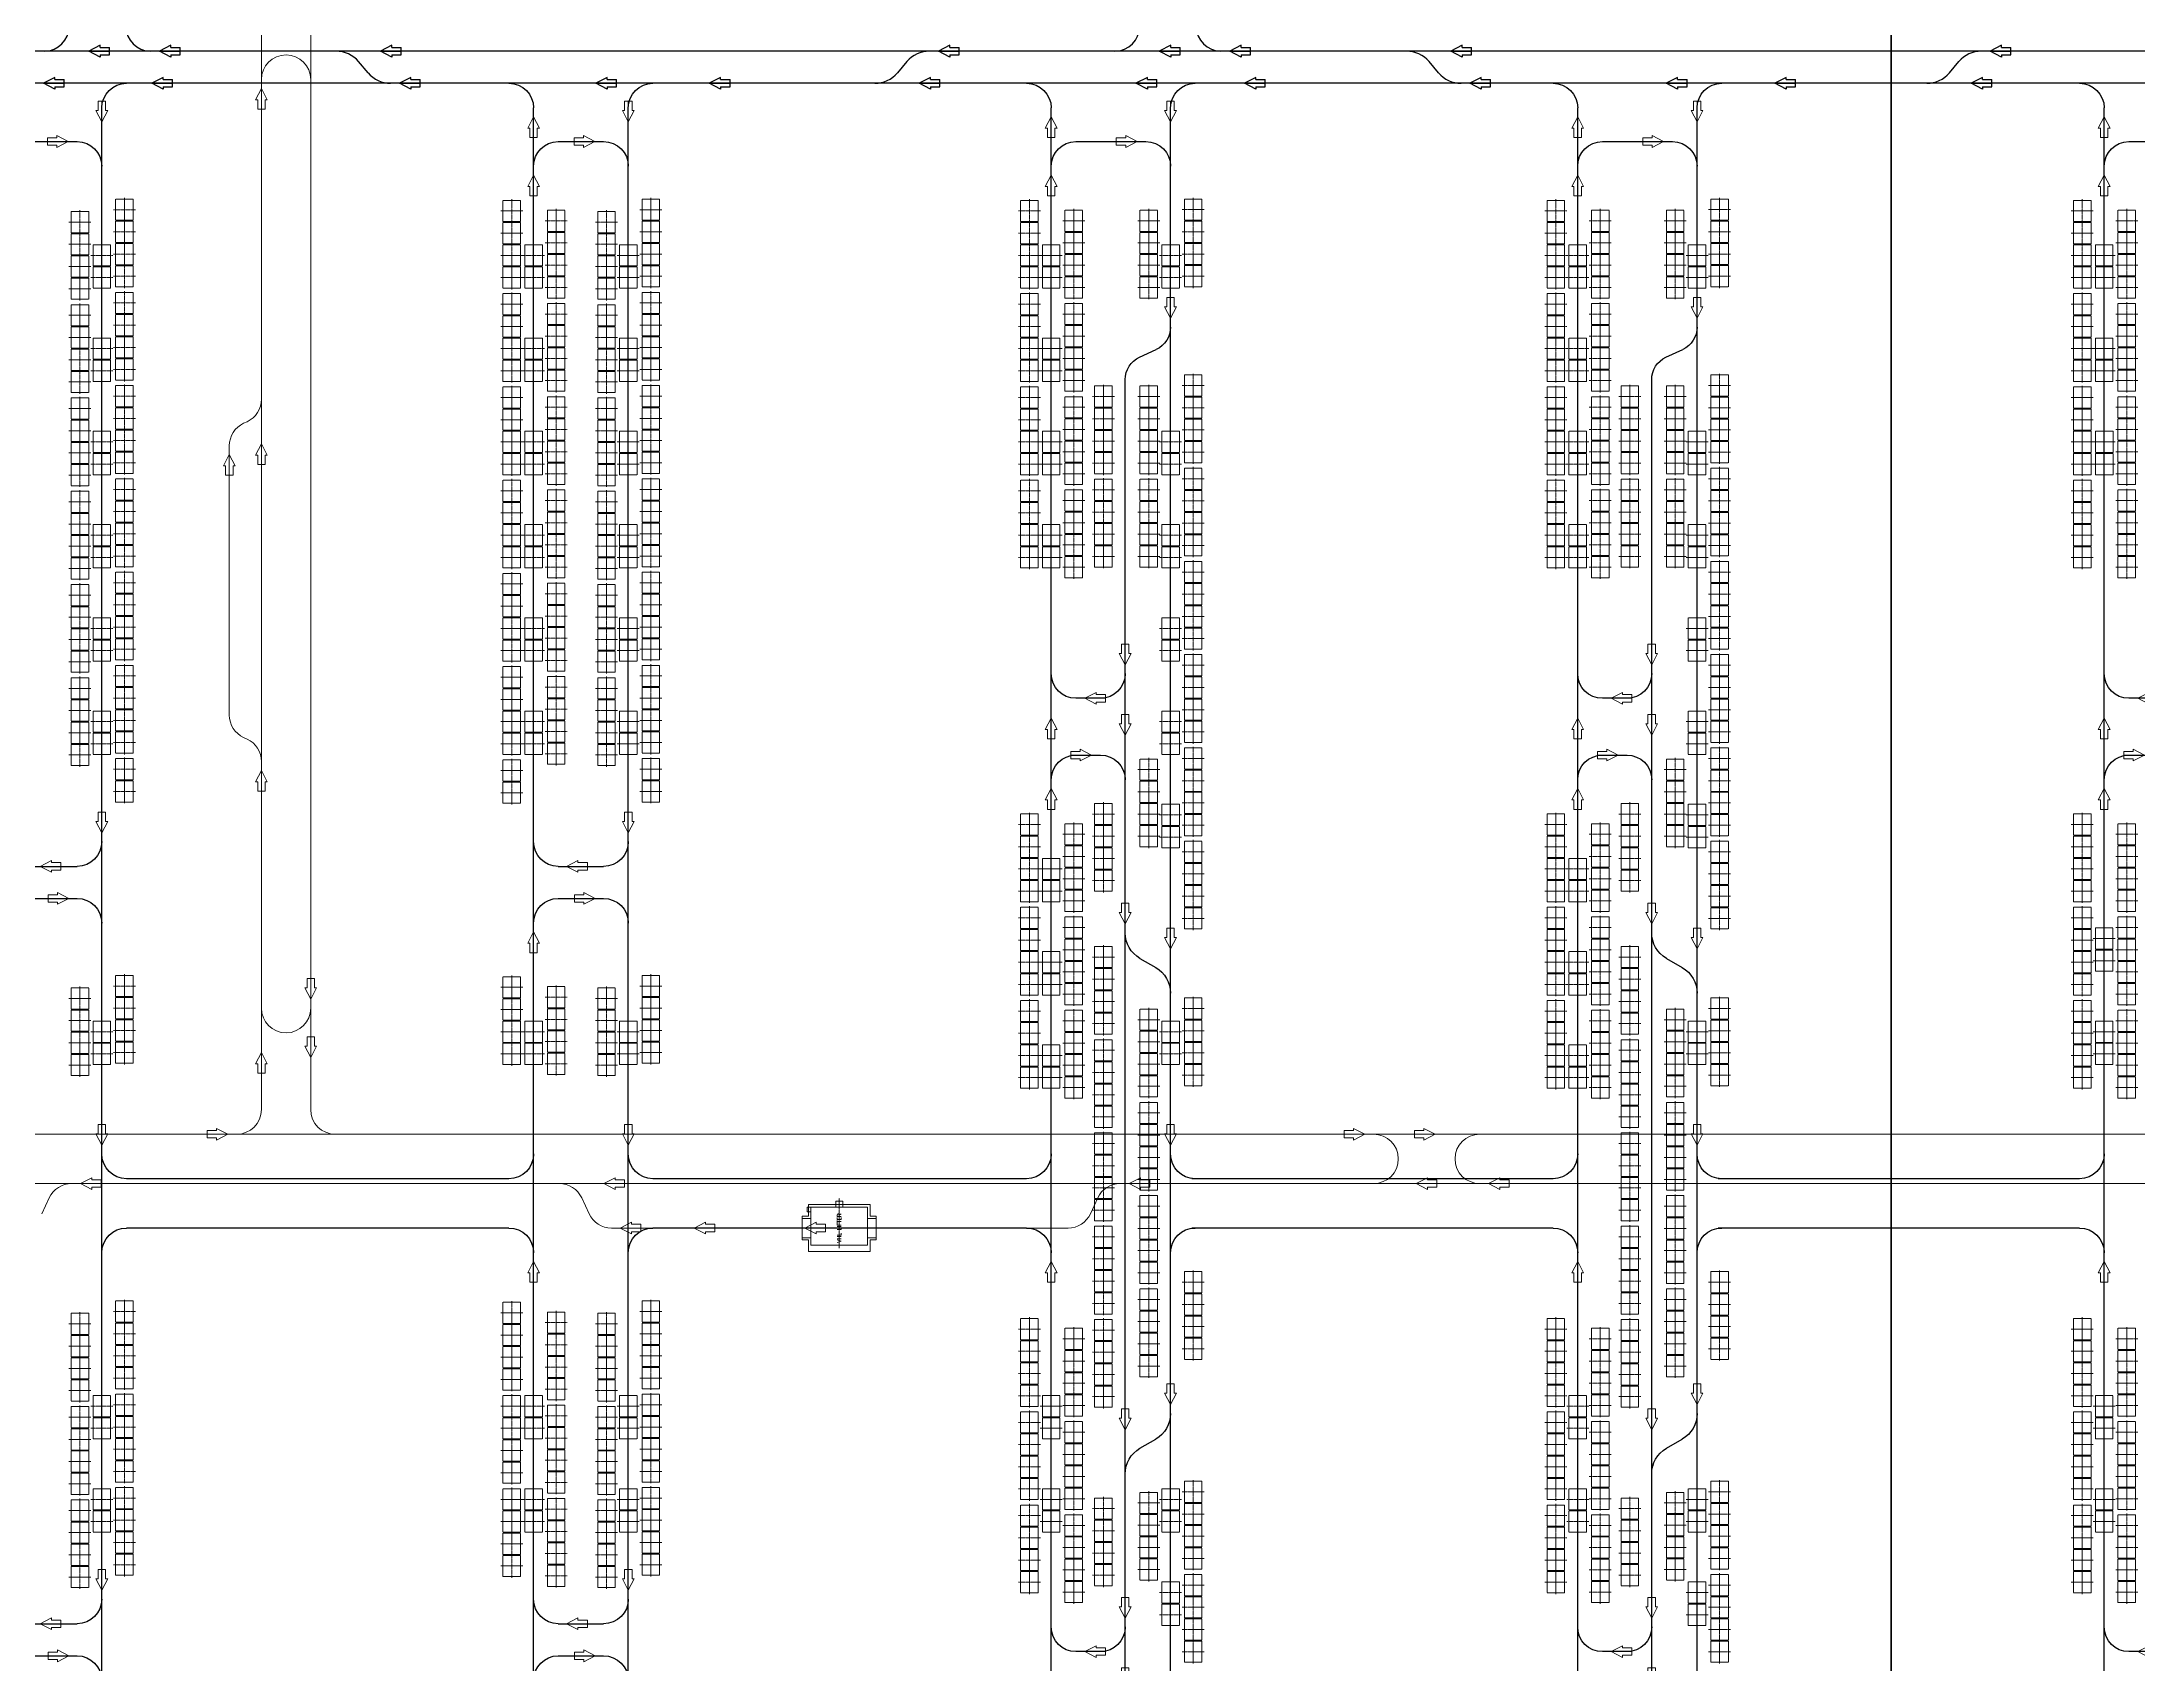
# Model space of a CAD drawing. Header units: millimetres. Extents: x -128 to 670218, y 27186 to 149492.
# Drawn here: x 390149 to 432642, y 46849 to 79724 of the extents above; entities that cross this region are included whole.
import ezdxf
from ezdxf.enums import TextEntityAlignment as Align

# ---------------------------------------------------------------- set-up
doc = ezdxf.new("R2010")
doc.units = ezdxf.units.MM
for name, pattern in [('ACAD_ISO08W100', [36, 24, -3, 6, -3]), ('AM_ISO08W050', [18, 12, -1.5, 3, -1.5]), ('XAT-M16_6F_EQ Layout_20211120$0$ACAD_ISO08W100', [36, 24, -3, 6, -3])]:
    doc.linetypes.add(name, pattern=pattern)
for name, color, linetype, lineweight in [('_CLINE', 4, 'XAT-M16_6F_EQ Layout_20211120$0$ACAD_ISO08W100', 9), ('CL', 4, 'Continuous', 9), ('CLINE', 4, 'ACAD_ISO08W100', 9), ('DIRECT', 40, 'Continuous', 9), ('LINE_EQ', 4, 'AM_ISO08W050', 20), ('LINE_STB', 151, 'Continuous', 30), ('Rail Block(Upper)', 191, 'Continuous', 18), ('Rail_H6022(Upper)', 6, 'Continuous', 18), ('TXT', 3, 'Continuous', 9), ('ZONE', 8, 'Continuous', 9)]:
    doc.layers.add(name, color=color, linetype=linetype, lineweight=lineweight)
doc.layers.add('Rail_H4822(Lower)', color=7, linetype='Continuous')
doc.styles.add('CF-FNT', font='romans.shx', dxfattribs={"width": 0.85, "bigfont": 'bigfont.shx'})

# ---------------------------------------------------------------- blocks, each defined once
blk = doc.blocks.new('*U3')
at = {"color": 0, "linetype": 'ByBlock'}
for p, q in [((-120, -230), (0, 0)), ((0, 0), (0, -420)), ((120, -230), (0, 0)), ((-75, -230), (-120, -230)), ((-75, -230), (-75, -420)), ((75, -420), (-75, -420)), ((75, -230), (75, -420)), ((75, -230), (120, -230))]:
    blk.add_line(p, q, dxfattribs=at)
blk = doc.blocks.new('A$C31676947')
at = {"layer": 'Rail_H4822(Lower)'}
for p, q in [((500, 47250), (500, 500)), ((2420, 47250), (2420, 500)), ((1000, 46570), (1920, 46570)), ((1000, 31870), (1920, 31870)), ((1000, 31220), (1920, 31220)), ((1000, 16520), (1920, 16520)), ((1000, 15870), (1920, 15870)), ((1000, 1180), (1920, 1180))]:
    blk.add_line(p, q, dxfattribs=at)
for centre, start, end in [((0, 47250), 0, 90), ((2920, 47250), 90, 180), ((1000, 46070), 90, 180), ((1920, 46070), 0, 90), ((1000, 32370), 180, 270), ((1920, 32370), 270, 0), ((1000, 30720), 90, 180), ((1920, 30720), 0, 90), ((0, 23700), 270, 0), ((2920, 23700), 180, 270), ((0, 21700), 0, 90), ((2920, 21700), 90, 180), ((1000, 17020), 180, 270), ((1920, 17020), 270, 0), ((1000, 15370), 90, 180), ((1920, 15370), 0, 90), ((1000, 1680), 180, 270), ((1920, 1680), 270, 0), ((0, 500), 270, 0), ((2920, 500), 180, 270)]:
    blk.add_arc(centre, 500, start, end, dxfattribs=at)
at = {"layer": 'DIRECT'}
for p, rotation in [((500, 46970), 180), ((1180, 46570), 89.99999999999999), ((500, 32550), 180), ((500, 23880), 180), ((500, 17200), 180), ((500, 1860), 180), ((1740, 1180), 270), ((500, 680), 180)]:
    blk.add_blockref('*U3', p, dxfattribs=dict(at, rotation=rotation))
for p in [(2420, 47070), (2420, 45890), (2420, 30540), (2420, 21520), (2420, 15190), (2420, 780)]:
    blk.add_blockref('*U3', p, dxfattribs=at)
at = {"layer": 'DIRECT', "lineweight": -2}
for p, rotation in [((1750, 31870), 270), ((1170, 31220), 89.99999999999999), ((1750, 16520), 270), ((1170, 15870), 89.99999999999999)]:
    blk.add_blockref('*U3', p, dxfattribs=dict(at, rotation=rotation))
blk = doc.blocks.new('A$Ca08771bd')
at = {"layer": 'Rail_H4822(Lower)'}
for p, q in [((500, 47250), (500, 500)), ((2920, 47250), (2920, 500)), ((1000, 46570), (2420, 46570)), ((2290, 42199), (2630, 42357)), ((2000, 41745), (2000, 6005)), ((1000, 32935), (1500, 32935)), ((1500, 31785), (1000, 31785)), ((2300, 27664), (2620, 27480)), ((2300, 17736), (2620, 17920)), ((1000, 13615), (1500, 13615)), ((1500, 12465), (1000, 12465)), ((2290, 5552), (2630, 5394)), ((1000, 1180), (2420, 1180))]:
    blk.add_line(p, q, dxfattribs=at)
for centre, radius, start, end in [((0, 47250), 500, 0, 90), ((3420, 47250), 500, 90, 180), ((1000, 46070), 500, 90, 180), ((2420, 46070), 500, 0, 90), ((2420, 42811), 500, 294.8882, 0), ((2500, 41745), 500, 114.8882, 180), ((1000, 33435), 500, 180, 270), ((1500, 33435), 500, 270, 0), ((1000, 31285), 500, 90, 180), ((1500, 31285), 500, 0, 90), ((2600, 28184), 600, 180, 240), ((2320, 26960), 600, 0, 60), ((0, 23700), 500, 270, 0), ((3420, 23700), 500, 180, 270), ((0, 21700), 500, 0, 90), ((3420, 21700), 500, 90, 180), ((2320, 18440), 600, 300, 0), ((2600, 17216), 600, 120, 180), ((1000, 14115), 500, 180, 270), ((1500, 14115), 500, 270, 0), ((1000, 11965), 500, 90, 180), ((1500, 11965), 500, 0, 90), ((2500, 6005), 500, 180, 245.1118), ((2420, 4940), 500, 0, 65.1118), ((1000, 1680), 500, 180, 270), ((2420, 1680), 500, 270, 0), ((0, 500), 500, 270, 0), ((3420, 500), 500, 180, 270)]:
    blk.add_arc(centre, radius, start, end, dxfattribs=at)
at = {"layer": 'DIRECT'}
for p, rotation in [((500, 46970), 180), ((1180, 46570), 90), ((500, 33615), 180), ((1320, 32935), 270), ((500, 32185), 180), ((1180, 31785), 90), ((500, 23880), 180), ((500, 14295), 180), ((1320, 13615), 270), ((500, 12865), 180), ((1180, 12465), 90), ((500, 1860), 180), ((2240, 1180), 270), ((500, 680), 180)]:
    blk.add_blockref('*U3', p, dxfattribs=dict(at, rotation=rotation))
for p in [(2920, 47070), (2920, 45890), (2920, 41911), (2000, 32535), (2000, 31105), (2920, 21520), (2000, 13215), (2000, 11785), (2920, 780)]:
    blk.add_blockref('*U3', p, dxfattribs=at)
at = {"layer": 'DIRECT', "lineweight": -2}
for p in [(2000, 27287), (2920, 26780), (2920, 17543), (2000, 17036), (2920, 4760)]:
    blk.add_blockref('*U3', p, dxfattribs=at)
blk = doc.blocks.new('*U34')
at = {"color": 0, "linetype": 'ByBlock'}
for p, q in [((-120, -230), (0, 0)), ((0, 0), (0, -420)), ((120, -230), (0, 0)), ((-75, -230), (-120, -230)), ((-75, -230), (-75, -420)), ((75, -420), (-75, -420)), ((75, -230), (75, -420)), ((75, -230), (120, -230))]:
    blk.add_line(p, q, dxfattribs=at)
blk = doc.blocks.new('*U218')
at = {"color": 0, "linetype": 'ByBlock'}
for p, q in [((-120, -230), (0, 0)), ((0, 0), (0, -420)), ((120, -230), (0, 0)), ((-75, -230), (-120, -230)), ((-75, -230), (-75, -420)), ((75, -420), (-75, -420)), ((75, -230), (75, -420)), ((75, -230), (120, -230))]:
    blk.add_line(p, q, dxfattribs=at)
blk = doc.blocks.new('*U142')
at = {"color": 0, "linetype": 'ByBlock'}
for p, q in [((-120, -230), (0, 0)), ((0, 0), (0, -420)), ((120, -230), (0, 0)), ((-75, -230), (-120, -230)), ((-75, -230), (-75, -420)), ((75, -420), (-75, -420)), ((75, -230), (75, -420)), ((75, -230), (120, -230))]:
    blk.add_line(p, q, dxfattribs=at)
blk = doc.blocks.new('*U143')
at = {"color": 0, "linetype": 'ByBlock'}
for p, q in [((-120, -230), (0, 0)), ((0, 0), (0, -420)), ((120, -230), (0, 0)), ((-75, -230), (-120, -230)), ((-75, -230), (-75, -420)), ((75, -420), (-75, -420)), ((75, -230), (75, -420)), ((75, -230), (120, -230))]:
    blk.add_line(p, q, dxfattribs=at)
blk = doc.blocks.new('*U144')
at = {"color": 0, "linetype": 'ByBlock'}
for p, q in [((-120, -230), (0, 0)), ((0, 0), (0, -420)), ((120, -230), (0, 0)), ((-75, -230), (-120, -230)), ((-75, -230), (-75, -420)), ((75, -420), (-75, -420)), ((75, -230), (75, -420)), ((75, -230), (120, -230))]:
    blk.add_line(p, q, dxfattribs=at)
blk = doc.blocks.new('*U145')
at = {"color": 0, "linetype": 'ByBlock'}
for p, q in [((-120, -230), (0, 0)), ((0, 0), (0, -420)), ((120, -230), (0, 0)), ((-75, -230), (-120, -230)), ((-75, -230), (-75, -420)), ((75, -420), (-75, -420)), ((75, -230), (75, -420)), ((75, -230), (120, -230))]:
    blk.add_line(p, q, dxfattribs=at)
blk = doc.blocks.new('*U129')
at = {"color": 0, "linetype": 'ByBlock'}
for p, q in [((-120, -230), (0, 0)), ((0, 0), (0, -420)), ((120, -230), (0, 0)), ((-75, -230), (-120, -230)), ((-75, -230), (-75, -420)), ((75, -420), (-75, -420)), ((75, -230), (75, -420)), ((75, -230), (120, -230))]:
    blk.add_line(p, q, dxfattribs=at)
blk = doc.blocks.new('*U130')
at = {"color": 0, "linetype": 'ByBlock'}
for p, q in [((-120, -230), (0, 0)), ((0, 0), (0, -420)), ((120, -230), (0, 0)), ((-75, -230), (-120, -230)), ((-75, -230), (-75, -420)), ((75, -420), (-75, -420)), ((75, -230), (75, -420)), ((75, -230), (120, -230))]:
    blk.add_line(p, q, dxfattribs=at)
blk = doc.blocks.new('*U108')
at = {"color": 0, "linetype": 'ByBlock'}
for p, q in [((-120, -230), (0, 0)), ((0, 0), (0, -420)), ((120, -230), (0, 0)), ((-75, -230), (-120, -230)), ((-75, -230), (-75, -420)), ((75, -420), (-75, -420)), ((75, -230), (75, -420)), ((75, -230), (120, -230))]:
    blk.add_line(p, q, dxfattribs=at)
blk = doc.blocks.new('*U109')
at = {"color": 0, "linetype": 'ByBlock'}
for p, q in [((-120, -230), (0, 0)), ((0, 0), (0, -420)), ((120, -230), (0, 0)), ((-75, -230), (-120, -230)), ((-75, -230), (-75, -420)), ((75, -420), (-75, -420)), ((75, -230), (75, -420)), ((75, -230), (120, -230))]:
    blk.add_line(p, q, dxfattribs=at)
blk = doc.blocks.new('*U557')
at = {"color": 0, "linetype": 'ByBlock'}
for p, q in [((-120, -230), (0, 0)), ((0, 0), (0, -420)), ((120, -230), (0, 0)), ((-75, -230), (-120, -230)), ((-75, -230), (-75, -420)), ((75, -420), (-75, -420)), ((75, -230), (75, -420)), ((75, -230), (120, -230))]:
    blk.add_line(p, q, dxfattribs=at)
blk = doc.blocks.new('*U478')
at = {"color": 0, "linetype": 'ByBlock'}
for p, q in [((-120, -230), (0, 0)), ((0, 0), (0, -420)), ((120, -230), (0, 0)), ((-75, -230), (-120, -230)), ((-75, -230), (-75, -420)), ((75, -420), (-75, -420)), ((75, -230), (75, -420)), ((75, -230), (120, -230))]:
    blk.add_line(p, q, dxfattribs=at)
blk = doc.blocks.new('*U683')
at = {"color": 0, "linetype": 'ByBlock'}
for p, q in [((-120, -230), (0, 0)), ((0, 0), (0, -420)), ((120, -230), (0, 0)), ((-75, -230), (-120, -230)), ((-75, -230), (-75, -420)), ((75, -420), (-75, -420)), ((75, -230), (75, -420)), ((75, -230), (120, -230))]:
    blk.add_line(p, q, dxfattribs=at)
blk = doc.blocks.new('*U684')
at = {"color": 0, "linetype": 'ByBlock'}
for p, q in [((-120, -230), (0, 0)), ((0, 0), (0, -420)), ((120, -230), (0, 0)), ((-75, -230), (-120, -230)), ((-75, -230), (-75, -420)), ((75, -420), (-75, -420)), ((75, -230), (75, -420)), ((75, -230), (120, -230))]:
    blk.add_line(p, q, dxfattribs=at)
blk = doc.blocks.new('*U685')
at = {"color": 0, "linetype": 'ByBlock'}
for p, q in [((-120, -230), (0, 0)), ((0, 0), (0, -420)), ((120, -230), (0, 0)), ((-75, -230), (-120, -230)), ((-75, -230), (-75, -420)), ((75, -420), (-75, -420)), ((75, -230), (75, -420)), ((75, -230), (120, -230))]:
    blk.add_line(p, q, dxfattribs=at)
blk = doc.blocks.new('*U686')
at = {"color": 0, "linetype": 'ByBlock'}
for p, q in [((-120, -230), (0, 0)), ((0, 0), (0, -420)), ((120, -230), (0, 0)), ((-75, -230), (-120, -230)), ((-75, -230), (-75, -420)), ((75, -420), (-75, -420)), ((75, -230), (75, -420)), ((75, -230), (120, -230))]:
    blk.add_line(p, q, dxfattribs=at)
blk = doc.blocks.new('*U290')
at = {"color": 0, "linetype": 'ByBlock'}
for p, q in [((-120, -230), (0, 0)), ((0, 0), (0, -420)), ((120, -230), (0, 0)), ((-75, -230), (-120, -230)), ((-75, -230), (-75, -420)), ((75, -420), (-75, -420)), ((75, -230), (75, -420)), ((75, -230), (120, -230))]:
    blk.add_line(p, q, dxfattribs=at)
blk = doc.blocks.new('*U291')
at = {"color": 0, "linetype": 'ByBlock'}
for p, q in [((-120, -230), (0, 0)), ((0, 0), (0, -420)), ((120, -230), (0, 0)), ((-75, -230), (-120, -230)), ((-75, -230), (-75, -420)), ((75, -420), (-75, -420)), ((75, -230), (75, -420)), ((75, -230), (120, -230))]:
    blk.add_line(p, q, dxfattribs=at)
blk = doc.blocks.new('*U292')
at = {"color": 0, "linetype": 'ByBlock'}
for p, q in [((-120, -230), (0, 0)), ((0, 0), (0, -420)), ((120, -230), (0, 0)), ((-75, -230), (-120, -230)), ((-75, -230), (-75, -420)), ((75, -420), (-75, -420)), ((75, -230), (75, -420)), ((75, -230), (120, -230))]:
    blk.add_line(p, q, dxfattribs=at)
blk = doc.blocks.new('*U293')
at = {"color": 0, "linetype": 'ByBlock'}
for p, q in [((-120, -230), (0, 0)), ((0, 0), (0, -420)), ((120, -230), (0, 0)), ((-75, -230), (-120, -230)), ((-75, -230), (-75, -420)), ((75, -420), (-75, -420)), ((75, -230), (75, -420)), ((75, -230), (120, -230))]:
    blk.add_line(p, q, dxfattribs=at)
blk = doc.blocks.new('EG-TR_ARW_1-2')
at = {"color": 0, "linetype": 'ByBlock'}
for p, q in [((-120, -230), (0, 0)), ((0, 0), (0, -420)), ((120, -230), (0, 0)), ((-75, -230), (-120, -230)), ((-75, -230), (-75, -420)), ((75, -420), (-75, -420)), ((75, -230), (75, -420)), ((75, -230), (120, -230))]:
    blk.add_line(p, q, dxfattribs=at)
blk = doc.blocks.new('A$C90e8e326')
at = {"layer": 'Rail_H6022(Upper)'}
for p, q in [((393560, 75000), (393560, 28750)), ((394560, 75000), (394560, 28750)), ((393200, 42659), (393271, 42691)), ((392910, 36745), (392910, 42205)), ((393200, 36291), (393271, 36259)), ((342241, 28250), (660086, 28250)), ((341241, 27250), (597147, 27250)), ((389259, 26960), (389110, 26640)), ((400203, 26640), (400054, 26960)), ((410366, 26640), (410515, 26960)), ((400656, 26350), (409913, 26350))]:
    blk.add_line(p, q, dxfattribs=at)
for centre, start, end in [((394060, 49625), 0, 180), ((393060, 43145), 294.8882, 0), ((393410, 42205), 114.8882, 180), ((393410, 36745), 180, 245.1118), ((393060, 35805), 0, 65.1118), ((394060, 30805), 180, 0), ((393060, 28750), 270, 0), ((395060, 28750), 180, 270), ((416107, 27750), 270, 90), ((418257, 27750), 90, 270), ((389713, 26750), 90, 155.1118), ((399600, 26750), 24.8882, 90), ((410969, 26750), 90, 155.1118), ((400656, 26850), 204.8882, 270), ((409913, 26850), 270, 335.1118)]:
    blk.add_arc(centre, 500, start, end, dxfattribs=at)
at = {"layer": 'Rail_H6022(Upper)', "xscale": -1}
for p in [(393560, 49445), (393560, 42245), (392910, 42025), (393560, 35625), (393560, 29905)]:
    blk.add_blockref('EG-TR_ARW_1-2', p, dxfattribs=at)
at = {"layer": 'Rail_H6022(Upper)'}
for p, xscale, rotation in [((394560, 30985), -1, 180), ((394560, 29805), -1, 180), ((392880, 28250), -1, 270), ((415927, 28250), -1, 270), ((417357, 28250), -1, 270), ((400500, 27250), -1.000000000000001, 90), ((416967, 27250), -1.000000000000001, 90), ((418437, 27250), -1.000000000000001, 90), ((400832, 26350), -1.000000000000001, 90)]:
    blk.add_blockref('EG-TR_ARW_1-2', p, dxfattribs=dict(at, xscale=xscale, rotation=rotation))
at = {"layer": 'Rail_H6022(Upper)', "lineweight": -2, "xscale": -1.000000000000001, "rotation": 90}
for p in [(389893, 27250), (411149, 27250), (402332, 26350)]:
    blk.add_blockref('EG-TR_ARW_1-2', p, dxfattribs=at)
blk = doc.blocks.new('*U825')
at = {"color": 0, "linetype": 'ByBlock', "lineweight": -2}
for points in [[(-350, -575), (-350, 575), (425, 575), (425, -575)], [(196, 575), (196, 750), (-196, 750), (-196, 575)], [(545, -72), (545, 72), (425, 72), (425, -72)], [(196, -750), (196, -575), (-196, -575), (-196, -750)]]:
    blk.add_lwpolyline(points, close=True, dxfattribs=at)
at = {"color": 0}
blk.add_lwpolyline([(325, 650), (325, 575), (425, 575), (425, 650)], close=True, dxfattribs=at)
at = {"layer": 'CL'}
blk.add_line((0, 750), (0, -750), dxfattribs=at)
at = {"layer": 'CLINE'}
blk.add_line((-411, 0), (604, 0), dxfattribs=at)
at = {"layer": 'ZONE'}
for p, q in [((-240, 625), (-475, 625)), ((-475, 625), (-475, -625)), ((-240, 625), (-240, 750)), ((-240, 750), (240, 750)), ((240, 750), (240, 625)), ((240, 625), (475, 625)), ((475, 625), (475, -625)), ((-475, -625), (-240, -625)), ((-240, -625), (-240, -750)), ((-240, -750), (240, -750)), ((240, -750), (240, -625)), ((475, -625), (240, -625))]:
    blk.add_line(p, q, dxfattribs=at)
at = {"layer": 'DIRECT', "lineweight": -2}
blk.add_blockref('EG-TR_ARW_1-2', (0, 700), dxfattribs=at)
at = {"layer": 'TXT', "style": 'CF-FNT', "flags": 8}
blk.add_attdef('UNITID', text='', height=80, dxfattribs=at).set_placement((0, 0), align=Align.MIDDLE_CENTER)
blk = doc.blocks.new('XAT-M16_6F_EQ Layout_20211120$0$EG-12_FOUP_(01)-pv')
at = {"layer": '_CLINE'}
for p, q in [((0, 211), (0, -235)), ((-239, -12), (239, -12))]:
    blk.add_line(p, q, dxfattribs=at)
at = {"layer": 'LINE_EQ'}
blk.add_lwpolyline([(-215, 166), (-215, -190), (215, -190), (215, 166)], close=True, dxfattribs=at)
blk = doc.blocks.new('A$Cb83e1a90')
at = {"rotation": 89.99999999999999}
for p in [(-955, -909), (-955, -1359), (-955, -1809), (-955, -2259)]:
    blk.add_blockref('XAT-M16_6F_EQ Layout_20211120$0$EG-12_FOUP_(01)-pv', p, dxfattribs=at)
blk = doc.blocks.new('A$Ca79c4620')
at = {"rotation": 89.99999999999999}
for p in [(945, -882), (945, -1332), (945, -1782), (945, -2232)]:
    blk.add_blockref('XAT-M16_6F_EQ Layout_20211120$0$EG-12_FOUP_(01)-pv', p, dxfattribs=at)

msp = doc.modelspace()

# ---------------------------------------------------------------- linework, layer by layer
for points in [[(341182, 79986), (427640, 79986), (427640, 27186), (341182, 27186)], [(427640, 79986), (449374, 79986), (449374, 27186), (427640, 27186)]]:
    msp.add_lwpolyline(points, close=True)
at = {"layer": 'Rail_H4822(Lower)'}
for p, q in [((411771, 79536), (326175, 79536)), ((661675, 79536), (411771, 79536)), ((396761, 79098), (396569, 79325)), ((407683, 79325), (407492, 79098)), ((418460, 79098), (418269, 79325)), ((428816, 79098), (429008, 79325)), ((411298, 78886), (337538, 78886)), ((667391, 78886), (411298, 78886)), ((399616, 56686), (391863, 56686)), ((410109, 56686), (402536, 56686)), ((420782, 56686), (413459, 56686)), ((431455, 56686), (424132, 56686)), ((399616, 55686), (391863, 55686)), ((410109, 55686), (402536, 55686)), ((420782, 55686), (413459, 55686)), ((431455, 55686), (424132, 55686))]:
    msp.add_line(p, q, dxfattribs=at)
for centre, radius, start, end in [((390201, 80036), 500, 270, 90), ((392351, 80036), 500, 90, 270), ((411901, 80036), 500, 270, 90), ((414051, 80036), 500, 90, 270), ((396111, 78936), 600, 40.3016, 90), ((408141, 78936), 600, 90, 139.6984), ((417811, 78936), 600, 40.3016, 90), ((429466, 78936), 600, 90, 139.6984), ((397218, 79486), 600, 220.3016, 270), ((407034, 79486), 600, 270, 319.6984), ((418918, 79486), 600, 220.3016, 270), ((428359, 79486), 600, 270, 319.6984)]:
    msp.add_arc(centre, radius, start, end, dxfattribs=at)

# ---------------------------------------------------------------- block references
at = {"layer": 'LINE_EQ', "rotation": 89.99999999999999}
for p in [(391351, 75398), (400104, 75398), (402024, 75398), (410597, 75398), (413017, 75398), (421270, 75398), (423690, 75398), (431943, 75398), (391351, 74948), (400104, 74948), (402024, 74948), (410597, 74948), (413017, 74948), (421270, 74948), (423690, 74948), (431943, 74948), (391351, 73508), (400104, 73508), (402024, 73508), (410597, 73508), (421270, 73508), (431943, 73508), (391351, 73058), (400104, 73058), (402024, 73058), (410597, 73058), (421270, 73058), (431943, 73058), (391351, 71618), (400104, 71618), (402024, 71618), (410597, 71618), (413017, 71618), (421270, 71618), (423690, 71618), (431946, 71618), (391351, 71168), (400104, 71168), (402024, 71168), (410597, 71168), (413017, 71168), (421270, 71168), (423690, 71168), (431946, 71168), (391351, 69728), (400104, 69728), (402024, 69728), (410597, 69728), (413017, 69728), (421270, 69728), (423690, 69728), (391351, 69278), (400104, 69278), (402024, 69278), (410597, 69278), (413017, 69278), (421270, 69278), (423690, 69278), (391351, 67838), (400104, 67838), (402024, 67838), (413017, 67838), (423690, 67838), (391351, 67388), (400104, 67388), (402024, 67388), (413017, 67388), (423690, 67388), (391351, 65948), (400104, 65948), (402024, 65948), (413017, 65948), (423690, 65948), (391351, 65498), (400104, 65498), (402024, 65498), (413017, 65498), (423690, 65498), (413017, 64058), (423690, 64058), (413017, 63608), (423690, 63608), (410597, 62963), (421270, 62963), (410597, 62513), (421270, 62513), (431943, 61554), (410597, 61073), (421270, 61073), (431943, 61104), (410597, 60623), (421270, 60623), (391351, 59664), (400104, 59664), (402024, 59664), (413017, 59664), (423690, 59664), (431943, 59664), (391351, 59214), (400104, 59214), (402024, 59214), (410597, 59183), (413017, 59214), (421270, 59183), (423690, 59214), (431943, 59214), (410597, 58733), (421270, 58733), (391351, 52077), (400104, 52077), (402024, 52077), (410597, 52077), (421270, 52077), (431943, 52077), (391351, 51627), (400104, 51627), (402024, 51627), (410597, 51627), (421270, 51627), (431943, 51627), (391351, 50187), (400104, 50187), (402024, 50187), (410597, 50187), (413017, 50187), (421270, 50187), (423690, 50187), (431943, 50187), (391351, 49737), (400104, 49737), (402024, 49737), (410597, 49737), (413017, 49737), (421270, 49737), (423690, 49737), (431943, 49737), (413017, 48297), (423690, 48297), (413017, 47847), (423690, 47847)]:
    msp.add_blockref('XAT-M16_6F_EQ Layout_20211120$0$EG-12_FOUP_(01)-pv', p, dxfattribs=at)
at = {"layer": 'LINE_STB', "rotation": 89.99999999999999}
for p in [(391808, 76324), (399661, 76298), (402481, 76324), (390908, 76073), (391808, 75874), (399661, 75848), (400561, 76099), (401581, 76073), (402481, 75874), (411054, 76099), (421727, 76099), (432400, 76099), (390908, 75623), (391808, 75424), (400561, 75649), (401581, 75623), (402481, 75424), (411054, 75649), (421727, 75649), (432400, 75649), (390908, 75173), (391808, 74974), (399661, 75398), (400561, 75199), (401581, 75173), (402481, 74974), (411054, 75199), (421727, 75199), (432400, 75199), (390908, 74723), (399661, 74948), (400561, 74749), (401581, 74723), (411054, 74749), (421727, 74749), (432400, 74749), (390908, 74183), (391808, 74434), (399661, 74408), (400561, 74209), (401581, 74183), (402481, 74434), (411054, 74209), (421727, 74209), (432400, 74209), (390908, 73733), (391808, 73984), (399661, 73958), (400561, 73759), (401581, 73733), (402481, 73984), (411054, 73759), (421727, 73759), (432400, 73759), (390908, 73283), (391808, 73534), (399661, 73508), (400561, 73309), (401581, 73283), (402481, 73534), (411054, 73309), (421727, 73309), (432400, 73309), (391808, 73084), (399661, 73058), (400561, 72859), (402481, 73084), (411054, 72859), (421727, 72859), (432400, 72859), (390908, 72833), (391808, 72544), (399661, 72518), (401581, 72833), (402481, 72544), (390908, 72293), (391808, 72094), (399661, 72068), (400561, 72319), (401581, 72293), (402481, 72094), (411054, 72319), (421727, 72319), (432400, 72319), (390908, 71843), (391808, 71644), (399661, 71618), (400561, 71869), (401581, 71843), (402481, 71644), (411054, 71869), (421727, 71869), (432400, 71869), (390908, 71393), (391808, 71194), (399661, 71168), (400561, 71419), (401581, 71393), (402481, 71194), (411054, 71419), (421727, 71419), (432400, 71419), (390908, 70943), (400561, 70969), (401581, 70943), (411054, 70969), (421727, 70969), (432400, 70969), (390908, 70403), (391808, 70654), (399661, 70628), (400561, 70429), (401581, 70403), (402481, 70654), (411054, 70429), (421727, 70429), (432400, 70429), (390908, 69953), (391808, 70204), (399661, 70178), (400561, 69979), (401581, 69953), (402481, 70204), (411054, 69979), (421727, 69979), (432400, 69979), (390908, 69503), (391808, 69754), (399661, 69728), (400561, 69529), (401581, 69503), (402481, 69754), (411054, 69529), (421727, 69529), (432400, 69529), (390908, 69053), (391808, 69304), (399661, 69278), (400561, 69079), (401581, 69053), (402481, 69304), (411054, 69079), (421727, 69079), (432400, 69079), (391808, 68764), (399661, 68738), (402481, 68764), (390908, 68513), (391808, 68314), (399661, 68288), (400561, 68539), (401581, 68513), (402481, 68314), (390908, 68063), (391808, 67864), (399661, 67838), (400561, 68089), (401581, 68063), (402481, 67864), (390908, 67613), (391808, 67414), (399661, 67388), (400561, 67639), (401581, 67613), (402481, 67414), (390908, 67163), (400561, 67189), (401581, 67163), (390908, 66623), (391808, 66874), (399661, 66848), (400561, 66649), (401581, 66623), (402481, 66874), (390908, 66173), (391808, 66424), (399661, 66398), (400561, 66199), (401581, 66173), (402481, 66424), (390908, 65723), (391808, 65974), (399661, 65948), (400561, 65749), (401581, 65723), (402481, 65974), (390908, 65273), (391808, 65524), (399661, 65498), (400561, 65299), (401581, 65273), (402481, 65524), (391808, 64984), (399661, 64958), (402481, 64984), (391808, 64534), (399661, 64508), (402481, 64534), (411054, 63665), (421727, 63665), (432400, 63665), (411054, 63215), (421727, 63215), (432400, 63215), (411054, 62765), (421727, 62765), (432400, 62765), (411054, 62315), (421727, 62315), (432400, 62315), (411054, 61775), (421727, 61775), (432400, 61775), (411054, 61325), (421727, 61325), (432400, 61325), (391808, 60590), (399661, 60564), (402481, 60590), (411054, 60875), (421727, 60875), (432400, 60875), (390908, 60339), (391808, 60140), (399661, 60114), (400561, 60365), (401581, 60339), (402481, 60140), (411054, 60425), (421727, 60425), (432400, 60425), (390908, 59889), (391808, 59690), (400561, 59915), (401581, 59889), (402481, 59690), (411054, 59885), (421727, 59885), (432400, 59885), (390908, 59439), (399661, 59664), (400561, 59465), (401581, 59439), (411054, 59435), (421727, 59435), (432400, 59435), (390908, 58989), (391808, 59240), (399661, 59214), (400561, 59015), (401581, 58989), (402481, 59240), (411054, 58985), (421727, 58985), (432400, 58985), (411054, 58535), (421727, 58535), (432400, 58535), (390908, 53742), (391808, 53993), (399661, 53967), (400561, 53768), (401581, 53742), (402481, 53993), (391808, 53543), (399661, 53517), (400561, 53318), (402481, 53543), (411054, 53439), (421727, 53439), (432400, 53439), (390908, 53292), (391808, 53093), (399661, 53067), (401581, 53292), (402481, 53093), (411054, 52989), (421727, 52989), (432400, 52989), (390908, 52842), (391808, 52643), (399661, 52617), (400561, 52868), (401581, 52842), (402481, 52643), (411054, 52539), (421727, 52539), (432400, 52539), (390908, 52392), (391808, 52103), (399661, 52077), (400561, 52418), (401581, 52392), (402481, 52103), (411054, 52089), (421727, 52089), (432400, 52089), (390908, 51852), (391808, 51653), (399661, 51627), (400561, 51878), (401581, 51852), (402481, 51653), (390908, 51402), (391808, 51203), (400561, 51428), (401581, 51402), (402481, 51203), (411054, 51549), (421727, 51549), (432400, 51549), (390908, 50952), (391808, 50753), (399661, 51177), (400561, 50978), (401581, 50952), (402481, 50753), (411054, 51099), (421727, 51099), (432400, 51099), (390908, 50502), (399661, 50727), (400561, 50528), (401581, 50502), (411054, 50649), (421727, 50649), (432400, 50649), (390908, 49962), (391808, 50213), (399661, 50187), (400561, 49988), (401581, 49962), (402481, 50213), (411054, 50199), (421727, 50199), (432400, 50199), (390908, 49512), (391808, 49763), (399661, 49737), (400561, 49538), (401581, 49512), (402481, 49763), (411054, 49659), (421727, 49659), (432400, 49659), (390908, 49062), (391808, 49313), (399661, 49287), (400561, 49088), (401581, 49062), (402481, 49313), (411054, 49209), (421727, 49209), (432400, 49209), (391808, 48863), (399661, 48837), (400561, 48638), (402481, 48863), (411054, 48759), (421727, 48759), (432400, 48759), (390908, 48612), (401581, 48612), (411054, 48309), (421727, 48309), (432400, 48309)]:
    msp.add_blockref('XAT-M16_6F_EQ Layout_20211120$0$EG-12_FOUP_(01)-pv', p, dxfattribs=at)
at = {"layer": 'LINE_STB'}
for name, p in [('A$Cb83e1a90', (411109, 77207)), ('A$Ca79c4620', (412529, 77207)), ('A$Cb83e1a90', (421782, 77207)), ('A$Ca79c4620', (423202, 77207)), ('A$Cb83e1a90', (432455, 77207)), ('A$Cb83e1a90', (413529, 77008)), ('A$Cb83e1a90', (424202, 77008)), ('A$Cb83e1a90', (411109, 75317)), ('A$Cb83e1a90', (421782, 75317)), ('A$Cb83e1a90', (432455, 75317)), ('A$Cb83e1a90', (411109, 73427)), ('A$Cb83e1a90', (412609, 73445)), ('A$Cb83e1a90', (413529, 73445)), ('A$Cb83e1a90', (414429, 73670)), ('A$Cb83e1a90', (421782, 73427)), ('A$Cb83e1a90', (423282, 73445)), ('A$Cb83e1a90', (424202, 73445)), ('A$Cb83e1a90', (425102, 73670)), ('A$Cb83e1a90', (432455, 73427)), ('A$Cb83e1a90', (414429, 71780)), ('A$Cb83e1a90', (425102, 71780)), ('A$Cb83e1a90', (411109, 71537)), ('A$Cb83e1a90', (412609, 71555)), ('A$Cb83e1a90', (412609, 71555)), ('A$Cb83e1a90', (413529, 71555)), ('A$Cb83e1a90', (421782, 71537)), ('A$Cb83e1a90', (423282, 71555)), ('A$Cb83e1a90', (423282, 71555)), ('A$Cb83e1a90', (424202, 71555)), ('A$Cb83e1a90', (432455, 71537)), ('A$Cb83e1a90', (414429, 69890)), ('A$Cb83e1a90', (425102, 69890)), ('A$Cb83e1a90', (414429, 68000)), ('A$Cb83e1a90', (425102, 68000)), ('A$Cb83e1a90', (414429, 66110)), ('A$Cb83e1a90', (425102, 66110)), ('A$Cb83e1a90', (413529, 65885)), ('A$Cb83e1a90', (424202, 65885)), ('A$Cb83e1a90', (412609, 64985)), ('A$Cb83e1a90', (423282, 64985)), ('A$Cb83e1a90', (411109, 64772)), ('A$Cb83e1a90', (421782, 64772)), ('A$Cb83e1a90', (432455, 64772)), ('A$Cb83e1a90', (414429, 64220)), ('A$Cb83e1a90', (425102, 64220)), ('A$Cb83e1a90', (411109, 62882)), ('A$Cb83e1a90', (421782, 62882)), ('A$Cb83e1a90', (432455, 62882)), ('A$Cb83e1a90', (412609, 62087)), ('A$Cb83e1a90', (423282, 62087)), ('A$Cb83e1a90', (414429, 61042)), ('A$Cb83e1a90', (425102, 61042)), ('A$Cb83e1a90', (411109, 60992)), ('A$Cb83e1a90', (413529, 60817)), ('A$Cb83e1a90', (421782, 60992)), ('A$Cb83e1a90', (424202, 60817)), ('A$Cb83e1a90', (432455, 60992)), ('A$Cb83e1a90', (412609, 60197)), ('A$Cb83e1a90', (423282, 60197)), ('A$Cb83e1a90', (413529, 58927)), ('A$Cb83e1a90', (424202, 58927)), ('A$Cb83e1a90', (412609, 58307)), ('A$Cb83e1a90', (423282, 58307)), ('A$Cb83e1a90', (413529, 57037)), ('A$Cb83e1a90', (424202, 57037)), ('A$Cb83e1a90', (412609, 56417)), ('A$Cb83e1a90', (423282, 56417)), ('A$Cb83e1a90', (414429, 55496)), ('A$Cb83e1a90', (425102, 55496)), ('A$Cb83e1a90', (413529, 55147)), ('A$Cb83e1a90', (424202, 55147)), ('A$Cb83e1a90', (411109, 54546)), ('A$Cb83e1a90', (412609, 54527)), ('A$Cb83e1a90', (421782, 54546)), ('A$Cb83e1a90', (423282, 54527)), ('A$Cb83e1a90', (432455, 54546)), ('A$Cb83e1a90', (411109, 52656)), ('A$Cb83e1a90', (421782, 52656)), ('A$Cb83e1a90', (432455, 52656)), ('A$Cb83e1a90', (414429, 51248)), ('A$Cb83e1a90', (425102, 51248)), ('A$Cb83e1a90', (412609, 50908)), ('A$Cb83e1a90', (413529, 51023)), ('A$Cb83e1a90', (423282, 50908)), ('A$Cb83e1a90', (424202, 51023)), ('A$Cb83e1a90', (411109, 50766)), ('A$Cb83e1a90', (421782, 50766)), ('A$Cb83e1a90', (432455, 50766)), ('A$Cb83e1a90', (414429, 49358)), ('A$Cb83e1a90', (425102, 49358))]:
    msp.add_blockref(name, p, dxfattribs=at)
at = {"layer": 'Rail Block(Upper)'}
ref = msp.add_blockref('*U825', (406313, 55686), dxfattribs=dict(at, rotation=89.99999999999999))
ref.add_attrib('UNITID', 'VHL LIFTER', dxfattribs={"layer": 'TXT', "height": 80, "rotation": 90, "style": 'CF-FNT'}).set_placement((406313, 55686), align=Align.MIDDLE_CENTER)
at = {"layer": 'Rail_H4822(Lower)'}
msp.add_blockref('A$C90e8e326', (1038, 29336), dxfattribs=at)
at = {"layer": 'Rail_H4822(Lower)', "xscale": -1}
for name, p, rotation in [('*U218', (391101, 79536), 90), ('*U34', (392531, 79536), 90), ('*U109', (397011, 79536), 90), ('*U130', (408321, 79536), 90), ('*U478', (412801, 79536), 90), ('*U557', (414231, 79536), 90), ('*U293', (418711, 79536), 90), ('*U291', (429646, 79536), 90), ('A$C31676947', (388943, 78886), 180), ('*U143', (390178, 78886), 90), ('*U142', (392378, 78886), 90), ('*U108', (397398, 78886), 90), ('A$C31676947', (399616, 78886), 180), ('*U145', (401378, 78886), 90), ('*U144', (403678, 78886), 90), ('*U129', (407934, 78886), 90), ('A$Ca08771bd', (410109, 78886), 180), ('*U684', (412328, 78886), 90), ('*U683', (414528, 78886), 90), ('*U292', (419097, 78886), 90), ('A$Ca08771bd', (420782, 78886), 180), ('*U686', (423078, 78886), 90), ('*U685', (425278, 78886), 90), ('*U290', (429259, 78886), 90), ('A$Ca08771bd', (431455, 78886), 180)]:
    msp.add_blockref(name, p, dxfattribs=dict(at, rotation=rotation))

doc.saveas('drawing.dxf')
